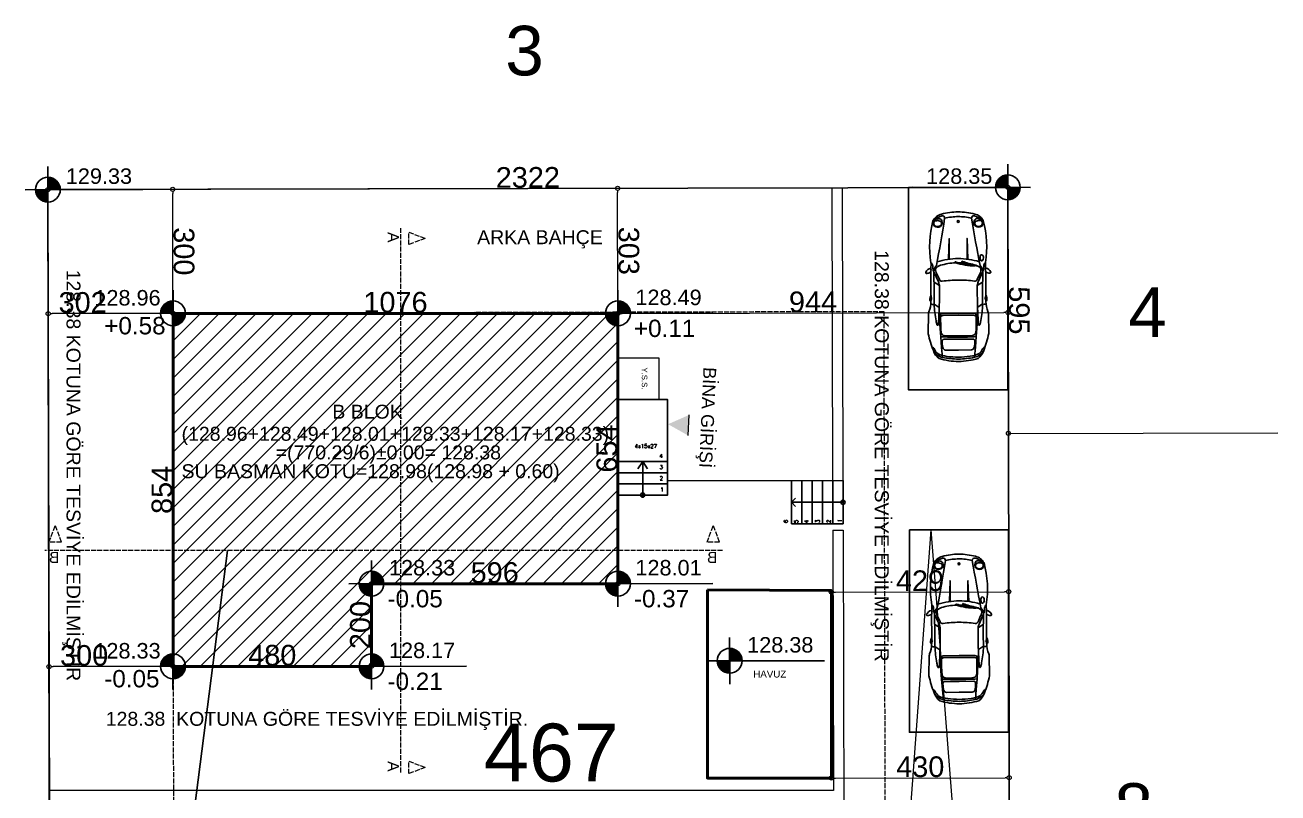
# Model space of a CAD drawing. Header units: millimetres. Extents: x 14753 to 45183, y 5640 to 19518.
# Drawn here: x 16550 to 17307, y 11608 to 12072 of the extents above; entities that cross this region are included whole.
import ezdxf

# ---------------------------------------------------------------- set-up
doc = ezdxf.new("R2010")
doc.units = ezdxf.units.MM
doc.linetypes.add('ACAD_ISO02W100', pattern=[15, 12, -3])
for name, color, linetype, lineweight in [('ADANO', 151, 'Continuous', 0), ('Duvar', 1, 'Continuous', 50), ('İMARSINIRI', 7, 'Continuous', 0), ('k duvar', 255, 'Continuous', 50), ('k ic olcu', 254, 'Continuous', 18), ('k kot', 31, 'Continuous', 20), ('k merdiven', 41, 'Continuous', 25), ('k tarama', 252, 'Continuous', 9), ('k yazi', 253, 'Continuous', 15), ('kesiklii çizgi', 244, 'ACAD_ISO02W100', 5), ('NKOT', 1, 'Continuous', 0), ('PARSEL_NO', 1, 'Continuous', 0), ('PARSELNOKTA', 30, 'Continuous', 0), ('RÖP_KESINLIHKAB', 6, 'Continuous', 0), ('SEMBOL', 1, 'Continuous', 0), ('TEF.', 252, 'Continuous', 9), ('YAZI_PARSEL_NO', 13, 'Continuous', 0)]:
    doc.layers.add(name, color=color, linetype=linetype, lineweight=lineweight)
for name, color, linetype in [('Dış Ölçü', 3, 'Continuous'), ('KADAS', 1, 'Continuous'), ('merdivenn', 20, 'Continuous'), ('Standart', 7, 'Continuous'), ('tefriş', 140, 'Continuous'), ('YAzı', 7, 'Continuous')]:
    doc.layers.add(name, color=color, linetype=linetype)
doc.styles.add('OLCU', font='romans.shx')
doc.styles.get("Standard").update_dxf_attribs({"font": 'arial.ttf'})
doc.styles.add('TXT', font='arial.ttf')
doc.dimstyles.new('Copy of VAZİYET', dxfattribs={"dimtxt": 50, "dimasz": 10, "dimexe": 1.25, "dimexo": 0.625, "dimgap": 1, "dimtad": 1, "dimdec": 0, "dimtxsty": 'TXT', "dimblk": 'DOTBLANK', "dimcen": 10, "dimadec": 0, "dimazin": 0, "dimtfac": 1, "dimtdec": 0, "dimtmove": 0, "dimatfit": 3, "dimldrblk": 'DOTBLANK', "dimfxl": 1, "dimarcsym": 0})

# ---------------------------------------------------------------- blocks, each defined once
blk = doc.blocks.new('GHFJ')
at = {"layer": 'KADAS', "ltscale": 50}
h = blk.add_hatch(color=6, dxfattribs=at)
h.dxf.hatch_style = 1
h.paths.add_polyline_path([(253583.5, 29982), (253613.5, 29982, 0.414936), (253583.5, 30012.1)])
h = blk.add_hatch(color=6, dxfattribs=at)
h.dxf.hatch_style = 1
h.paths.add_polyline_path([(253553.5, 29982.1, 0.414001), (253583.5, 29952.1), (253583.5, 29982)])
at = {"layer": 'KADAS', "color": 6, "ltscale": 50}
for p, q in [((253583.5, 30038.4), (253583.5, 29925.8)), ((253528.5, 29982.1), (253813, 29981.8))]:
    blk.add_line(p, q, dxfattribs=at)
blk.add_circle((253583.5, 29982.1), 30, dxfattribs=at)
blk = doc.blocks.new('_DOTBLANK')
at = {"color": 0, "linetype": 'ByBlock'}
blk.add_line((-0.5, 0), (-1, 0), dxfattribs=at)
blk.add_circle((0, 0), 0.5, dxfattribs=at)
blk = doc.blocks.new('*D756')
at = {"layer": 'Defpoints', "color": 0, "transparency": 16777216}
for p in [(5666.5, 15043.2), (7988.2, 15048.7), (7988.2, 15048.7)]:
    blk.add_point(p, dxfattribs=at)
at = {"layer": 'k ic olcu', "color": 0, "lineweight": -2, "transparency": 16777216}
for p, q in [((5666.5, 15042.6), (5666.5, 15042)), ((5676.5, 15043.2), (7978.2, 15048.7)), ((7988.2, 15048.1), (7988.2, 15047.4))]:
    blk.add_line(p, q, dxfattribs=at)
at = {"layer": 'k ic olcu', "color": 0, "lineweight": -2, "transparency": 16777216, "xscale": 10, "yscale": 10, "zscale": 10}
for p, rotation in [((5666.5, 15043.2), 180.1348984614891), ((7988.2, 15048.7), 0.1348984614891034)]:
    blk.add_blockref('_DOTBLANK', p, dxfattribs=dict(at, rotation=rotation))
at = {"layer": 'k ic olcu', "color": 0, "transparency": 16777216, "insert": (6827.3, 15072.5), "char_height": 50, "attachment_point": 5, "rotation": 0.1349, "style": 'TXT'}
blk.add_mtext('2322', dxfattribs=at)
blk = doc.blocks.new('*D786')
at = {"layer": 'Defpoints', "color": 0, "transparency": 16777216}
for p in [(5666.5, 15043.2), (5673.8, 11908.2), (5673.8, 11908.2)]:
    blk.add_point(p, dxfattribs=at)
at = {"layer": 'k ic olcu', "color": 0, "lineweight": -2, "transparency": 16777216}
for p, q in [((5665.8, 15043.2), (5665.2, 15043.2)), ((5666.5, 15033.2), (5673.8, 11918.2)), ((5673.2, 11908.2), (5672.5, 11908.2))]:
    blk.add_line(p, q, dxfattribs=at)
at = {"layer": 'k ic olcu', "color": 0, "lineweight": -2, "transparency": 16777216, "xscale": 10, "yscale": 10, "zscale": 10}
for p, rotation in [((5666.5, 15043.2), 90.13376459723236), ((5673.8, 11908.2), 270.1337645972324)]:
    blk.add_blockref('_DOTBLANK', p, dxfattribs=dict(at, rotation=rotation))
at = {"layer": 'k ic olcu', "color": 0, "transparency": 16777216, "insert": (5696.7, 13475.8), "char_height": 50, "attachment_point": 5, "rotation": 270.1338, "style": 'TXT'}
blk.add_mtext('3135', dxfattribs=at)
blk = doc.blocks.new('*D787')
at = {"layer": 'Defpoints', "color": 0, "transparency": 16777216}
for p in [(7989.6, 14453.5), (7995.4, 11719.6), (7995.4, 11719.6)]:
    blk.add_point(p, dxfattribs=at)
at = {"layer": 'k ic olcu', "color": 0, "lineweight": -2, "transparency": 16777216}
for p, q in [((7989.6, 14443.5), (7995.4, 11729.6)), ((7990.2, 14453.5), (7990.9, 14453.5)), ((7996, 11719.6), (7996.7, 11719.6))]:
    blk.add_line(p, q, dxfattribs=at)
at = {"layer": 'k ic olcu', "color": 0, "lineweight": -2, "transparency": 16777216, "xscale": 10, "yscale": 10, "zscale": 10}
for p, rotation in [((7989.6, 14453.5), 90.12163422058865), ((7995.4, 11719.6), 270.1216342205886)]:
    blk.add_blockref('_DOTBLANK', p, dxfattribs=dict(at, rotation=rotation))
at = {"layer": 'k ic olcu', "color": 0, "transparency": 16777216, "insert": (8019.1, 13086.6), "char_height": 50, "attachment_point": 5, "rotation": 270.1216, "style": 'TXT'}
blk.add_mtext('2734', dxfattribs=at)
blk = doc.blocks.new('*D788')
at = {"layer": 'Defpoints', "color": 0, "transparency": 16777216}
for p in [(7988.2, 15048.7), (7988.2, 15048.7), (7989.6, 14453.5)]:
    blk.add_point(p, dxfattribs=at)
at = {"layer": 'k ic olcu', "color": 0, "lineweight": -2, "transparency": 16777216}
for p, q in [((7989.6, 14463.5), (7988.3, 15038.7)), ((7988.9, 15048.7), (7989.5, 15048.7)), ((7990.2, 14453.5), (7990.9, 14453.5))]:
    blk.add_line(p, q, dxfattribs=at)
at = {"layer": 'k ic olcu', "color": 0, "lineweight": -2, "transparency": 16777216, "xscale": 10, "yscale": 10, "zscale": 10}
for p, rotation in [((7988.2, 15048.7), 90.13264777066036), ((7989.6, 14453.5), 270.1326477706604)]:
    blk.add_blockref('_DOTBLANK', p, dxfattribs=dict(at, rotation=rotation))
at = {"layer": 'k ic olcu', "color": 0, "transparency": 16777216, "insert": (8015.5, 14751.2), "char_height": 50, "attachment_point": 5, "rotation": 270.1326, "style": 'TXT'}
blk.add_mtext('595', dxfattribs=at)
blk = doc.blocks.new('*D763')
at = {"layer": 'Defpoints', "color": 0, "transparency": 16777216}
for p in [(7045.2, 14743.9), (7045.2, 14743.9), (7045.2, 14089.9)]:
    blk.add_point(p, dxfattribs=at)
at = {"layer": 'k ic olcu', "color": 0, "lineweight": -2, "transparency": 16777216}
for p, q in [((7045.2, 14099.9), (7045.2, 14733.9)), ((7045.8, 14743.9), (7046.4, 14743.9)), ((7045.8, 14089.9), (7046.4, 14089.9))]:
    blk.add_line(p, q, dxfattribs=at)
at = {"layer": 'k ic olcu', "color": 0, "lineweight": -2, "transparency": 16777216, "xscale": 10, "yscale": 10, "zscale": 10}
for p, rotation in [((7045.2, 14743.9), 90), ((7045.2, 14089.9), 270)]:
    blk.add_blockref('_DOTBLANK', p, dxfattribs=dict(at, rotation=rotation))
at = {"layer": 'k ic olcu', "color": 0, "transparency": 16777216, "insert": (7018.6, 14416.9), "char_height": 50, "attachment_point": 5, "rotation": 90, "style": 'TXT'}
blk.add_mtext('654', dxfattribs=at)
blk = doc.blocks.new('*D764')
at = {"layer": 'Defpoints', "color": 0, "transparency": 16777216}
for p in [(6449.2, 14089.9), (6449.2, 14089.9), (7045.2, 14089.9)]:
    blk.add_point(p, dxfattribs=at)
at = {"layer": 'k ic olcu', "color": 0, "lineweight": -2, "transparency": 16777216}
for p, q in [((6449.2, 14090.6), (6449.2, 14091.2)), ((7045.2, 14090.6), (7045.2, 14091.2)), ((7035.2, 14089.9), (6459.2, 14089.9))]:
    blk.add_line(p, q, dxfattribs=at)
at = {"layer": 'k ic olcu', "color": 0, "lineweight": -2, "transparency": 16777216, "xscale": 10, "yscale": 10, "zscale": 10, "rotation": 180}
blk.add_blockref('_DOTBLANK', (6449.2, 14089.9), dxfattribs=at)
at = {"layer": 'k ic olcu', "color": 0, "lineweight": -2, "transparency": 16777216, "xscale": 10, "yscale": 10, "zscale": 10}
blk.add_blockref('_DOTBLANK', (7045.2, 14089.9), dxfattribs=at)
at = {"layer": 'k ic olcu', "color": 0, "transparency": 16777216, "insert": (6747.2, 14116.5), "char_height": 50, "attachment_point": 5, "style": 'TXT'}
blk.add_mtext('596', dxfattribs=at)
blk = doc.blocks.new('*D765')
at = {"layer": 'Defpoints', "color": 0, "transparency": 16777216}
for p in [(6449.2, 14089.9), (6449.2, 14089.9), (6449.2, 13889.9)]:
    blk.add_point(p, dxfattribs=at)
at = {"layer": 'k ic olcu', "color": 0, "lineweight": -2, "transparency": 16777216}
for p, q in [((6449.2, 13899.9), (6449.2, 14079.9)), ((6449.8, 14089.9), (6450.4, 14089.9)), ((6449.8, 13889.9), (6450.4, 13889.9))]:
    blk.add_line(p, q, dxfattribs=at)
at = {"layer": 'k ic olcu', "color": 0, "lineweight": -2, "transparency": 16777216, "xscale": 10, "yscale": 10, "zscale": 10}
for p, rotation in [((6449.2, 14089.9), 90), ((6449.2, 13889.9), 270)]:
    blk.add_blockref('_DOTBLANK', p, dxfattribs=dict(at, rotation=rotation))
at = {"layer": 'k ic olcu', "color": 0, "transparency": 16777216, "insert": (6422.6, 13989.9), "char_height": 50, "attachment_point": 5, "rotation": 90, "style": 'TXT'}
blk.add_mtext('200', dxfattribs=at)
blk = doc.blocks.new('*D766')
at = {"layer": 'Defpoints', "color": 0, "transparency": 16777216}
for p in [(5969.2, 13889.9), (6449.2, 13889.9), (6449.2, 13889.9)]:
    blk.add_point(p, dxfattribs=at)
at = {"layer": 'k ic olcu', "color": 0, "lineweight": -2, "transparency": 16777216}
for p, q in [((5969.2, 13890.6), (5969.2, 13891.2)), ((5979.2, 13889.9), (6439.2, 13889.9)), ((6449.2, 13890.6), (6449.2, 13891.2))]:
    blk.add_line(p, q, dxfattribs=at)
at = {"layer": 'k ic olcu', "color": 0, "lineweight": -2, "transparency": 16777216, "xscale": 10, "yscale": 10, "zscale": 10, "rotation": 180}
blk.add_blockref('_DOTBLANK', (5969.2, 13889.9), dxfattribs=at)
at = {"layer": 'k ic olcu', "color": 0, "lineweight": -2, "transparency": 16777216, "xscale": 10, "yscale": 10, "zscale": 10}
blk.add_blockref('_DOTBLANK', (6449.2, 13889.9), dxfattribs=at)
at = {"layer": 'k ic olcu', "color": 0, "transparency": 16777216, "insert": (6209.2, 13916.5), "char_height": 50, "attachment_point": 5, "style": 'TXT'}
blk.add_mtext('480', dxfattribs=at)
blk = doc.blocks.new('*D767')
at = {"layer": 'Defpoints', "color": 0, "transparency": 16777216}
for p in [(5969.2, 14743.9), (5969.2, 14743.9), (5969.2, 13889.9)]:
    blk.add_point(p, dxfattribs=at)
at = {"layer": 'k ic olcu', "color": 0, "lineweight": -2, "transparency": 16777216}
for p, q in [((5969.2, 13899.9), (5969.2, 14733.9)), ((5969.8, 14743.9), (5970.4, 14743.9)), ((5969.8, 13889.9), (5970.4, 13889.9))]:
    blk.add_line(p, q, dxfattribs=at)
at = {"layer": 'k ic olcu', "color": 0, "lineweight": -2, "transparency": 16777216, "xscale": 10, "yscale": 10, "zscale": 10}
for p, rotation in [((5969.2, 14743.9), 90), ((5969.2, 13889.9), 270)]:
    blk.add_blockref('_DOTBLANK', p, dxfattribs=dict(at, rotation=rotation))
at = {"layer": 'k ic olcu', "color": 0, "transparency": 16777216, "insert": (5942.6, 14316.9), "char_height": 50, "attachment_point": 5, "rotation": 90, "style": 'TXT'}
blk.add_mtext('854', dxfattribs=at)
blk = doc.blocks.new('*D768')
at = {"layer": 'Defpoints', "color": 0, "transparency": 16777216}
for p in [(5969.2, 14743.9), (7045.2, 14743.9), (7045.2, 14743.9)]:
    blk.add_point(p, dxfattribs=at)
at = {"layer": 'k ic olcu', "color": 0, "lineweight": -2, "transparency": 16777216}
for p, q in [((5969.2, 14744.6), (5969.2, 14745.2)), ((5979.2, 14743.9), (7035.2, 14743.9)), ((7045.2, 14744.6), (7045.2, 14745.2))]:
    blk.add_line(p, q, dxfattribs=at)
at = {"layer": 'k ic olcu', "color": 0, "lineweight": -2, "transparency": 16777216, "xscale": 10, "yscale": 10, "zscale": 10, "rotation": 180}
blk.add_blockref('_DOTBLANK', (5969.2, 14743.9), dxfattribs=at)
at = {"layer": 'k ic olcu', "color": 0, "lineweight": -2, "transparency": 16777216, "xscale": 10, "yscale": 10, "zscale": 10}
blk.add_blockref('_DOTBLANK', (7045.2, 14743.9), dxfattribs=at)
at = {"layer": 'k ic olcu', "color": 0, "transparency": 16777216, "insert": (6507.2, 14770.5), "char_height": 50, "attachment_point": 5, "style": 'TXT'}
blk.add_mtext('1076', dxfattribs=at)
blk = doc.blocks.new('*D769')
at = {"layer": 'Defpoints', "color": 0, "transparency": 16777216}
for p in [(7044.4, 15046.5), (7044.4, 15046.5), (7045.2, 14743.9)]:
    blk.add_point(p, dxfattribs=at)
at = {"layer": 'k ic olcu', "color": 0, "lineweight": -2, "transparency": 16777216}
for p, q in [((7045.1, 14753.9), (7044.5, 15036.5)), ((7045.1, 15046.5), (7045.7, 15046.5)), ((7045.8, 14743.9), (7046.4, 14743.9))]:
    blk.add_line(p, q, dxfattribs=at)
at = {"layer": 'k ic olcu', "color": 0, "lineweight": -2, "transparency": 16777216, "xscale": 10, "yscale": 10, "zscale": 10}
for p, rotation in [((7044.4, 15046.5), 90.13489846153826), ((7045.2, 14743.9), 270.1348984615383)]:
    blk.add_blockref('_DOTBLANK', p, dxfattribs=dict(at, rotation=rotation))
at = {"layer": 'k ic olcu', "color": 0, "transparency": 16777216, "insert": (7071.3, 14895.3), "char_height": 50, "attachment_point": 5, "rotation": 270.1349, "style": 'TXT'}
blk.add_mtext('303', dxfattribs=at)
blk = doc.blocks.new('*D770')
at = {"layer": 'Defpoints', "color": 0, "transparency": 16777216}
for p in [(5968.5, 15043.9), (5968.5, 15043.9), (5969.2, 14744)]:
    blk.add_point(p, dxfattribs=at)
at = {"layer": 'k ic olcu', "color": 0, "lineweight": -2, "transparency": 16777216}
for p, q in [((5969.1, 14754), (5968.5, 15033.9)), ((5969.1, 15043.9), (5969.7, 15043.9)), ((5969.8, 14744), (5970.4, 14744))]:
    blk.add_line(p, q, dxfattribs=at)
at = {"layer": 'k ic olcu', "color": 0, "lineweight": -2, "transparency": 16777216, "xscale": 10, "yscale": 10, "zscale": 10}
for p, rotation in [((5968.5, 15043.9), 90.13489846155305), ((5969.2, 14744), 270.1348984615531)]:
    blk.add_blockref('_DOTBLANK', p, dxfattribs=dict(at, rotation=rotation))
at = {"layer": 'k ic olcu', "color": 0, "transparency": 16777216, "insert": (5995.4, 14894), "char_height": 50, "attachment_point": 5, "rotation": 270.1349, "style": 'TXT'}
blk.add_mtext('300', dxfattribs=at)
blk = doc.blocks.new('*D771')
at = {"layer": 'Defpoints', "color": 0, "transparency": 16777216}
for p in [(5667.2, 14743.3), (5667.2, 14743.3), (5969.2, 14744)]:
    blk.add_point(p, dxfattribs=at)
at = {"layer": 'k ic olcu', "color": 0, "lineweight": -2, "transparency": 16777216}
for p, q in [((5667.2, 14743.9), (5667.2, 14744.5)), ((5959.2, 14744), (5677.2, 14743.3)), ((5969.2, 14744.6), (5969.2, 14745.2))]:
    blk.add_line(p, q, dxfattribs=at)
at = {"layer": 'k ic olcu', "color": 0, "lineweight": -2, "transparency": 16777216, "xscale": 10, "yscale": 10, "zscale": 10}
for p, rotation in [((5667.2, 14743.3), 180.1337645970472), ((5969.2, 14744), 0.1337645970471879)]:
    blk.add_blockref('_DOTBLANK', p, dxfattribs=dict(at, rotation=rotation))
at = {"layer": 'k ic olcu', "color": 0, "transparency": 16777216, "insert": (5750.6, 14770), "char_height": 50, "attachment_point": 5, "rotation": 0.1338, "style": 'TXT'}
blk.add_mtext('302', dxfattribs=at)
blk = doc.blocks.new('*D772')
at = {"layer": 'Defpoints', "color": 0, "transparency": 16777216}
for p in [(5669.2, 13889.2), (5669.2, 13889.2), (5969.2, 13889.9)]:
    blk.add_point(p, dxfattribs=at)
at = {"layer": 'k ic olcu', "color": 0, "lineweight": -2, "transparency": 16777216}
for p, q in [((5669.2, 13889.9), (5669.2, 13890.5)), ((5959.2, 13889.9), (5679.2, 13889.3)), ((5969.2, 13890.6), (5969.2, 13891.2))]:
    blk.add_line(p, q, dxfattribs=at)
at = {"layer": 'k ic olcu', "color": 0, "lineweight": -2, "transparency": 16777216, "xscale": 10, "yscale": 10, "zscale": 10}
for p, rotation in [((5669.2, 13889.2), 180.1337645974214), ((5969.2, 13889.9), 0.1337645974214485)]:
    blk.add_blockref('_DOTBLANK', p, dxfattribs=dict(at, rotation=rotation))
at = {"layer": 'k ic olcu', "color": 0, "transparency": 16777216, "insert": (5754.2, 13916), "char_height": 50, "attachment_point": 5, "rotation": 0.1338, "style": 'TXT'}
blk.add_mtext('300', dxfattribs=at)
blk = doc.blocks.new('*D773')
at = {"layer": 'Defpoints', "color": 0, "transparency": 16777216}
for p in [(7045.2, 14743.9), (7988.9, 14746.1), (7988.9, 14746.1)]:
    blk.add_point(p, dxfattribs=at)
at = {"layer": 'k ic olcu', "color": 0, "lineweight": -2, "transparency": 16777216}
for p, q in [((7045.2, 14744.5), (7045.2, 14745.1)), ((7055.2, 14743.9), (7978.9, 14746)), ((7988.9, 14746.7), (7988.9, 14747.3))]:
    blk.add_line(p, q, dxfattribs=at)
at = {"layer": 'k ic olcu', "color": 0, "lineweight": -2, "transparency": 16777216, "xscale": 10, "yscale": 10, "zscale": 10}
for p, rotation in [((7045.2, 14743.9), 180.1326477705948), ((7988.9, 14746.1), 0.1326477705948265)]:
    blk.add_blockref('_DOTBLANK', p, dxfattribs=dict(at, rotation=rotation))
at = {"layer": 'k ic olcu', "color": 0, "transparency": 16777216, "insert": (7517, 14771.5), "char_height": 50, "attachment_point": 5, "rotation": 0.1326, "style": 'TXT'}
blk.add_mtext('944', dxfattribs=at)
blk = doc.blocks.new('KESİT')
at = {"layer": 'kesiklii çizgi', "color": 3}
for p, q in [((381040, 4552600), (381000, 4552585)), ((381060, 4552610), (381060, 4551290)), ((381000, 4552585), (381040, 4552570)), ((380303.5, 4551890), (380288.5, 4551850)), ((380318.5, 4551850), (380303.5, 4551890)), ((381895, 4551890), (381880, 4551850)), ((381910, 4551850), (381895, 4551890)), ((380281.1, 4551829.5), (381920, 4551829.5)), ((381040, 4551320), (381000, 4551305)), ((381000, 4551305), (381040, 4551290))]:
    blk.add_line(p, q, dxfattribs=at)
for points in [[(381040, 4552570), (381040, 4552600)], [(380288.5, 4551850), (380318.5, 4551850)], [(381880, 4551850), (381910, 4551850)], [(381040, 4551290), (381040, 4551320)]]:
    blk.add_lwpolyline(points, dxfattribs=at)
for p in [(381090.5, 4552575), (381090.5, 4551295)]:
    blk.add_text('A', height=27, rotation=90, dxfattribs=at).set_placement(p)
for p in [(380293.5, 4551799.5), (381885, 4551799.5)]:
    blk.add_text('B', height=27, dxfattribs=at).set_placement(p)
blk = doc.blocks.new('*D780')
at = {"layer": 'Defpoints', "color": 0, "transparency": 16777216}
for p in [(7561.5, 13619.7), (7991.4, 13620.6), (7991.4, 13620.6)]:
    blk.add_point(p, dxfattribs=at)
at = {"layer": 'k ic olcu', "color": 0, "lineweight": -2, "transparency": 16777216}
for p, q in [((7561.5, 13619), (7561.5, 13618.4)), ((7571.5, 13619.7), (7981.4, 13620.6)), ((7991.4, 13620), (7991.4, 13619.3))]:
    blk.add_line(p, q, dxfattribs=at)
at = {"layer": 'k ic olcu', "color": 0, "lineweight": -2, "transparency": 16777216, "xscale": 10, "yscale": 10, "zscale": 10}
for p, rotation in [((7561.5, 13619.7), 180.1216342206567), ((7991.4, 13620.6), 0.1216342206566711)]:
    blk.add_blockref('_DOTBLANK', p, dxfattribs=dict(at, rotation=rotation))
at = {"layer": 'k ic olcu', "color": 0, "transparency": 16777216, "insert": (7776.4, 13646.7), "char_height": 50, "attachment_point": 5, "rotation": 0.1216, "style": 'TXT'}
blk.add_mtext('430', dxfattribs=at)
blk = doc.blocks.new('VAZAR')
at = {"layer": 'tefriş'}
for points in [[(0, -151.5, 0.073985), (61.5, -142, 0.153936), (79.3, -117.2, 0.035069), (95.5, -63.7), (94.5, -0.2, 0.080758), (93, 5.6, -0.111291), (86.9, 37.3, 0.222022), (89.8, 42.4, 0.155977), (86.4, 57.3), (86.4, 130.2, 0.115278), (99.5, 126.2, 0.541385), (102.1, 129.6, 0.273922), (86.4, 142.6, -0.044974), (85.9, 160, 0.105774), (79.2, 291.9, 0.212201), (52.4, 312.8, 0.055723), (0, 320, 0.055723), (-52.4, 312.8, 0.212201), (-79.2, 291.9, 0.105774), (-85.9, 160, -0.044974), (-86.4, 142.6, 0.273922), (-102.1, 129.6, 0.541385), (-99.5, 126.2, 0.115278), (-86.4, 130.2), (-86.4, 57.3, 0.155977), (-89.8, 42.4, 0.222022), (-86.9, 37.3, -0.111291), (-93, 5.6, 0.080758), (-94.5, -0.2), (-95.5, -63.7, 0.035069), (-79.3, -117.2, 0.153936), (-61.5, -142, 0.073985)], [(-55.7, 274.2, -0.318262), (-74.3, 275, -0.336631), (-78, 288.9, -0.107863), (-69, 296.6, -0.176217), (-57.7, 298.2, -0.204198), (-52.5, 294.7, -0.234058), (-51, 280, -0.162353)], [(-54.9, 277.2, -0.163341), (-64.1, 273.4, -0.213722), (-73.4, 276.8, -0.243766), (-76.6, 286.4, -0.291481), (-72.1, 291.4, -0.158425), (-57.1, 290.8, -0.556548)], [(55.7, 274.2, 0.318262), (74.3, 275, 0.336631), (78, 288.9, 0.107863), (69, 296.6, 0.176217), (57.7, 298.2, 0.204198), (52.5, 294.7, 0.234058), (51, 280, 0.162353)], [(54.9, 277.2, 0.163341), (64.1, 273.4, 0.213722), (73.4, 276.8, 0.243766), (76.6, 286.4, 0.291481), (72.1, 291.4, 0.158425), (57.1, 290.8, 0.556548)], [(-74.3, 165.6, 0.383263), (-71.2, 166.7, 0.054412), (-69.2, 173.4, 0.109062), (-69.4, 181.1, 0.400423), (-74.8, 184.6, 0.320332), (-79.1, 178.3, 0.05979), (-78.7, 170.1, 0.197788)], [(-12.3, 161.8, -0.043566), (-57.8, 149.2, -0.084927), (-50.5, 152.3, 0.037508), (-13.7, 163.6, -1.353737)], [(-53.4, 149.1, 0.066931), (9.5, 159.3, 1.115799), (8.2, 162.3, -0.036962), (-34.3, 152.8, 0.02456)], [(0, 0), (-50.2, 0, 0.388823), (-56, -4.7), (-55.6, -52, 0.078172), (-53.2, -63.7, 0.196108), (-49.2, -68, 0.096829), (-30.4, -71.1), (0, -71.1), (30.4, -71.1, 0.096829), (49.2, -68, 0.196108), (53.2, -63.7, 0.078172), (55.6, -52), (56, -4.7, 0.388823), (50.2, 0)], [(0, -81), (-45.6, -81, 0.407574), (-51.4, -87.6), (-51.3, -96.4, 0.03281), (-49.7, -107, 0.311096), (-40.7, -115.4), (0, -115.4), (40.7, -115.4, 0.311096), (49.7, -107, 0.03281), (51.3, -96.4), (51.4, -87.6, 0.407574), (45.6, -81)]]:
    blk.add_lwpolyline(points, format="xyb", close=True, dxfattribs=at)
for points in [[(-79.2, 291.9, -0.101535), (-51.2, 307.1, -0.52292), (-42.3, 300.1, -0.007101), (-68.6, 150.9, 0.204495), (-76.9, 131.4), (-76.1, 67.2), (-76.4, 28.4, 0.038718), (-70.4, -22.9, 0.010841), (-67.6, -35.6, 0.648), (-63.4, -36.4, 0.015753), (-60.9, 5.9, 0.014486), (-59.8, 87.7, 0.071916), (-62.9, 99.3), (-76.9, 131.4)], [(-42.3, 300.1, -0.051873), (0, 304.9, -0.051873), (42.3, 300.1)], [(79.2, 291.9, 0.101535), (51.2, 307.1, 0.52292), (42.3, 300.1, 0.007101), (68.6, 150.9, -0.204495), (76.9, 131.4), (76.1, 67.2), (76.4, 28.4, -0.038718), (70.4, -22.9, -0.010841), (67.6, -35.6, -0.648), (63.4, -36.4, -0.015753), (60.9, 5.9, -0.014486), (59.8, 87.7, -0.071916), (62.9, 99.3), (76.9, 131.4)], [(-85.9, 160, -0.242846), (-80.4, 148.9, 0.066443), (-78.6, 134.2, -0.284222), (-76.9, 131.4, -0.284222)], [(-33.9, 156.6, 0.031083), (-55.6, 151.6, 0.14503), (-70.8, 141.6, 0.190771), (-67.9, 124.8), (-59.7, 106.7, 0.400838), (-50.6, 101.6, -0.031829), (0, 105.1, -0.031829), (50.6, 101.6, 0.400838), (59.7, 106.7), (67.9, 124.8, 0.190771), (70.8, 141.6, 0.14503), (55.6, 151.6, 0.06672), (8.6, 159.1)], [(-66.4, 162.5, -0.070312), (0, 172.9, -0.070312), (66.4, 162.5)], [(-3, 159.1, 0.027717), (-22.8, 158.2, 0.14503)], [(85.9, 160, 0.242846), (80.4, 148.9, -0.066443), (78.6, 134.2, 0.284222), (76.9, 131.4, 0.284222)], [(-76.4, 28.4, -0.192613), (-87, 30.2, -0.192613)], [(-60.5, 19.4), (-59.6, -17.7), (-57.6, -48), (-55.9, -73.4, 0.016855), (0, -74.9, 0.016855), (55.9, -73.4), (57.6, -48), (59.6, -17.7), (60.5, 19.4)], [(76.4, 28.4, 0.192613), (87, 30.2, 0.192613)], [(-56, -10.7, -0.278411), (-47.9, -6.1), (0, -6.1), (47.9, -6.1, -0.278411), (56, -10.7)], [(-83.4, -106.1, -0.178742), (-75.7, -112.3, 0.128631), (-64.7, -127.1, 0.089194), (-36.7, -135.2, 0.036776), (0, -137.6, 0.036776), (36.7, -135.2, 0.089194), (64.7, -127.1, 0.128631), (75.7, -112.3, -0.178742), (83.4, -106.1)], [(79.3, -117.2, -0.211518), (50.4, -138.5, -0.047818), (0, -143.9, -0.047818), (-50.4, -138.5, -0.211518), (-79.3, -117.2, -0.211518)]]:
    blk.add_lwpolyline(points, format="xyb", dxfattribs=at)
for points in [[(-28.1, 170.8), (-28.1, 235.9), (-30.4, 170.5)], [(28.1, 170.8), (28.1, 235.9), (30.4, 170.5)], [(-59.8, 87.7), (-76.5, 98.5)], [(59.8, 87.7), (76.5, 98.5)], [(-60.9, 19), (-76.4, 29.5)], [(60.9, 19), (76.4, 29.5)], [(-50.4, -138.5), (-53.2, -106.9), (-55.9, -73.4)], [(50.4, -138.5), (53.2, -106.9), (55.9, -73.4)]]:
    blk.add_lwpolyline(points, dxfattribs=at)
blk.add_circle((-0.2, 289.5), 2.95, dxfattribs=at)
for centre, radius, start, end in [((-119.1, 136.4), 33.3, 349.298, 10.702), ((119.1, 136.4), 33.3, 169.298, 190.702), ((-80.6, 46.6), 6.88, 139.4755, 216.66), ((-148.5, 48.9), 62.7, 349.3013, 354.1004), ((-148.5, 48.9), 62.7, 1.9386, 7.6657), ((-91.1, 47), 6.67, 318.0423, 38.0932), ((91.1, 47), 6.67, 141.9068, 221.9577), ((148.5, 48.9), 62.7, 172.3343, 178.0614), ((80.6, 46.6), 6.88, 323.34, 40.5245), ((148.5, 48.9), 62.7, 185.8996, 190.6987)]:
    blk.add_arc(centre, radius, start, end, dxfattribs=at)
blk = doc.blocks.new('*D783')
at = {"layer": 'Defpoints', "color": 0, "transparency": 16777216}
for p in [(7561.5, 14069.7), (7990.1, 14070.6), (7990.1, 14070.6)]:
    blk.add_point(p, dxfattribs=at)
at = {"layer": 'k ic olcu', "color": 0, "lineweight": -2, "transparency": 16777216}
for p, q in [((7561.5, 14070.3), (7561.5, 14070.9)), ((7571.5, 14069.7), (7980.1, 14070.6)), ((7990.1, 14071.2), (7990.1, 14071.8))]:
    blk.add_line(p, q, dxfattribs=at)
at = {"layer": 'k ic olcu', "color": 0, "lineweight": -2, "transparency": 16777216, "xscale": 10, "yscale": 10, "zscale": 10}
for p, rotation in [((7561.5, 14069.7), 180.1216342205716), ((7990.1, 14070.6), 0.121634220571534)]:
    blk.add_blockref('_DOTBLANK', p, dxfattribs=dict(at, rotation=rotation))
at = {"layer": 'k ic olcu', "color": 0, "transparency": 16777216, "insert": (7775.8, 14096.7), "char_height": 50, "attachment_point": 5, "rotation": 0.1216, "style": 'TXT'}
blk.add_mtext('429', dxfattribs=at)
blk = doc.blocks.new('İSKİ VAZİYET')
at = {"layer": 'k ic olcu'}
h = blk.add_hatch(color=0, dxfattribs=at)
h.dxf.hatch_style = 1
h.paths.add_polyline_path([(7166.5, 14475.8), (7215.2, 14448.3), (7217.7, 14498.3)])
at = {"layer": 'k tarama', "transparency": 33554559}
h = blk.add_hatch(dxfattribs=at)
h.set_pattern_fill('ANSI31', color=256, scale=10)
h.set_pattern_definition([(45, (-353628.72, -4527825.396), (-22.4506403, 22.4506403), [])])
h.paths.add_polyline_path([(5969.2, 14743.9), (5969.2, 14073.9), (5969.2, 13889.9), (6449.2, 13889.9), (6449.2, 14089.9), (7045.2, 14089.9), (7045.2, 14743.9)])
h.paths.add_polyline_path([(7593.9, 13294.4), (7593.9, 12624.4), (7593.9, 12440.4), (7113.9, 12440.4), (7113.9, 12640.4), (6517.9, 12640.4), (6517.9, 13294.4)])
at = {"layer": 'Duvar'}
blk.add_line((7561.5, 14073.4), (7261.5, 14074.7), dxfattribs=at)
for points in [[(5969.2, 14743.9, 0), (5969.2, 14073.9, 0), (5969.2, 13889.9, 0), (6449.2, 13889.9, 0), (6449.2, 14089.9, 0), (7045.2, 14089.9, 0), (7045.2, 14743.9, 0), (5969.2, 14743.9, 0)], [(7561.5, 14074.7, 0), (7561.5, 13619.7, 0), (7261.5, 13619.7, 0), (7261.5, 14074.7, 0)]]:
    blk.add_polyline3d(points, dxfattribs=at)
at = {"layer": 'Dış Ölçü'}
blk.add_line((5819.5, 11963.8, 0), (6100.9, 14170, 0), dxfattribs=at)
at = {"layer": 'İMARSINIRI'}
for p, q in [((5666.5, 15043.2), (7988.2, 15048.7)), ((5666.5, 15043.2), (5673.8, 11908.2)), ((7565, 14339.6), (7563.3, 15047.7)), ((7589.8, 14339.7), (7588.2, 15047.7)), ((7989.6, 14453.5), (7995.4, 11719.6)), ((7165.2, 14339.7), (7589.8, 14339.7)), ((7565.1, 14219.7), (7566.4, 13589.7)), ((7565.1, 14219.7), (7590.1, 14219.7)), ((7590.1, 14219.7), (7592.1, 13294.3)), ((7566.4, 13589.7), (5669.9, 13589.7)), ((7591.4, 13589.7), (7591.4, 13589.7))]:
    blk.add_line(p, q, dxfattribs=at)
at = {"layer": 'k duvar', "color": 7, "lineweight": -3}
for points in [[(7748.2, 15048.7), (7748.2, 14558.7), (7988.2, 14558.7), (7988.2, 15048.7)], [(7750.1, 14220.6), (7750.1, 13730.6), (7990.1, 13730.6), (7990.1, 14220.6)]]:
    blk.add_lwpolyline(points, close=True, dxfattribs=at)
at = {"layer": 'k merdiven'}
for p, q in [((7105.2, 14385.2), (7093.5, 14368)), ((7105.2, 14299.2), (7105.2, 14385.2)), ((7105.2, 14385.2), (7116.9, 14368)), ((7464.8, 14234.5), (7464.8, 14339.6)), ((7489.8, 14234.4), (7489.7, 14339.4)), ((7514.8, 14234.4), (7514.7, 14339.4)), ((7539.8, 14234.5), (7539.7, 14339.5)), ((7564.8, 14234.5), (7564.7, 14339.5)), ((7589.8, 14234.5), (7589.8, 14339.6)), ((7589.8, 14234.5), (7464.8, 14234.5))]:
    blk.add_line(p, q, dxfattribs=at)
blk.add_lwpolyline([(7045.2, 14535.2), (7165.2, 14535.2), (7165.2, 14385.2), (7045.2, 14385.2)], close=True, dxfattribs=at)
for points in [[(7165.2, 14385.2), (7165.2, 14358.2), (7045.2, 14358.2), (7045.2, 14385.2)], [(7165.2, 14358.2), (7165.2, 14331.2), (7045.2, 14331.2), (7045.2, 14358.2)], [(7165.2, 14331.2), (7165.2, 14304.2), (7045.2, 14304.2), (7045.2, 14331.2)], [(7464.7, 14287), (7474.8, 14296.7)], [(7589.7, 14287), (7464.7, 14287)], [(7464.7, 14287), (7474.5, 14276.8)]]:
    blk.add_lwpolyline(points, dxfattribs=at)
for centre in [(7105.2, 14304.2), (7589.7, 14287)]:
    blk.add_circle(centre, 5, dxfattribs=at)
at = {"layer": 'k tarama', "elevation": 0}
blk.add_lwpolyline([(7215.2, 14448.3), (7217.7, 14498.3)], dxfattribs=at)
at = {"layer": 'kesiklii çizgi'}
blk.add_lwpolyline([(7689.6, 14452.8), (7688.9, 14748), (5967.2, 14743.9), (5973.1, 12384.9), (7694.7, 12245)], close=True, dxfattribs=at)
at = {"layer": 'NKOT'}
for q in [(7620.3, 11750), (7995.4, 11719.6)]:
    blk.add_line((7802.1, 14220.2), q, dxfattribs=at)
at = {"layer": 'PARSELNOKTA'}
for p in [(5666.5, 15043.2), (7989.6, 14453.5)]:
    blk.add_point(p, dxfattribs=at)
at = {"layer": 'RÖP_KESINLIHKAB'}
for p, q in [((7988.2, 15048.7), (7989.6, 14453.5)), ((7989.6, 14453.5), (8641.5, 14455.1))]:
    blk.add_line(p, q, dxfattribs=at)
at = {"layer": 'SEMBOL'}
blk.add_lwpolyline([(7045.2, 14535.2), (7145.2, 14535.2), (7145.2, 14635.2), (7045.2, 14635.2)], close=True, dxfattribs=at)
at = {"layer": 'YAzı'}
blk.add_lwpolyline([(7989.6, 14453.5), (7988.2, 15048.7), (5666.5, 15043.2), (5673.8, 11908.2), (5673.8, 11908.2), (7995.4, 11719.6)], close=True, dxfattribs=at)
at = {"layer": 'KADAS', "rotation": 0.1238215090595924}
for p in [(-247851.6, -15486.8), (-246472.9, -15786.1), (-247068.9, -16440.1), (-246472.9, -16440.1), (-247068.9, -16640.1), (-246202.6, -16626.6)]:
    blk.add_blockref('GHFJ', p, dxfattribs=at)
at = {"layer": 'KADAS', "xscale": -1, "rotation": 359.8761784909404}
for p in [(261506.3, -15481.3), (259487.2, -15786.1), (259487.2, -16640.1)]:
    blk.add_blockref('GHFJ', p, dxfattribs=at)
at = {"layer": 'Standart', "xscale": -1}
blk.add_blockref('KESİT', (387579.2, -4537659.6), dxfattribs=at)
at = {"layer": 'TEF.', "lineweight": 18, "extrusion": (2.26005e-11, 5.76805e-14, -1), "xscale": 0.7679999999637104, "yscale": 0.7679999999637104, "zscale": -0.767999999963709, "rotation": 359.8077654556216}
for p in [(-7868.7, 14743.9, 0), (-7870.6, 13915.8, 0)]:
    blk.add_blockref('VAZAR', p, dxfattribs=at)
at = {"layer": 'ADANO'}
blk.add_text('467', height=140, dxfattribs=at).set_placement((6721.1, 13611.4))
at = {"layer": 'k ic olcu'}
blk.add_text('Y.S.S.', height=13.43, rotation=270, dxfattribs=at).set_placement((7102.9, 14613))
at = {"layer": 'k kot', "lineweight": 0}
for s, p in [('ARKA BAHÇE', (6704.7, 14911.3)), ('B BLOK', (6354.5, 14489.2)), ('(128.96+128.49+128.01+128.33+128.17+128.33)', (5989.8, 14435.7)), ('=(770.29/6)%%P0.00= 128.38', (6217.5, 14390.7)), ('SU BASMAN KOTU=128.98(128.98 + 0.60)', (5989.8, 14345.2)), ('128.38  KOTUNA GÖRE TESVİYE EDİLMİŞTİR.', (5806.4, 13746.1))]:
    blk.add_text(s, height=33.75, dxfattribs=at).set_placement(p)
for p in [(7666.5, 14896.8), (5711.6, 14849.6)]:
    blk.add_text('128.38 KOTUNA GÖRE TESVİYE EDİLMİŞTİR', height=33.75, rotation=270, dxfattribs=at).set_placement(p)
at = {"layer": 'k merdiven', "style": 'OLCU'}
for s, p in [('6', (7455.9, 14236.6)), ('5', (7480.9, 14236.4)), ('4', (7505.9, 14236.6)), ('3', (7532.9, 14237)), ('2', (7559.9, 14237)), ('1', (7586.9, 14238.4))]:
    blk.add_text(s, height=9.47, rotation=90, dxfattribs=at).set_placement(p)
at = {"layer": 'k yazi', "color": 0, "lineweight": 0}
blk.add_text(' HAVUZ', height=16.87, dxfattribs=at).set_placement((7366, 13862.9))
at = {"layer": 'merdivenn', "style": 'OLCU'}
for s, p in [('4x15x27', (7085.5, 14418.2)), ('4', (7145.6, 14394.2)), ('3', (7146, 14367.2)), ('2', (7146, 14340.2)), ('1', (7147.4, 14313.2))]:
    blk.add_text(s, height=9.47, dxfattribs=at).set_placement(p)
at = {"layer": 'NKOT'}
for s, p in [('129.33', (5709.9, 15057.2, 12933.2)), ('128.35', (7790.6, 15057.2, 12933.2)), ('128.96', (5779, 14762.9, 25126)), ('128.49', (7087.5, 14763.8)), ('128.33', (6491.5, 14109.8)), ('128.01', (7087.5, 14109.8)), ('128.33', (5779, 13908.9, 25126)), ('128.17', (6491.5, 13909.8)), ('128.38', (7357.8, 13923.3))]:
    blk.add_text(s, height=37.5, dxfattribs=at).set_placement(p)
at = {"layer": 'NKOT', "lineweight": 0}
for s, p in [('+0.58', (5802.8, 14693.1, 590.4)), ('+0.11', (7083.9, 14686.7, 590.4)), ('-0.05', (6487.9, 14032.7, 590.4)), ('-0.37', (7083.9, 14032.7, 590.4)), ('-0.05', (5802.8, 13839.1, 590.4)), ('-0.21', (6487.9, 13832.7, 590.4))]:
    blk.add_text(s, height=42, dxfattribs=at).set_placement(p)
at = {"layer": 'PARSEL_NO'}
for s, p in [('3', (6772.6, 15319.7)), ('4', (8279.6, 14687.1)), ('8', (8246.1, 13487.2))]:
    blk.add_text(s, height=120, dxfattribs=at).set_placement(p)
at = {"layer": 'YAZI_PARSEL_NO', "color": 255, "lineweight": 0}
blk.add_text('BİNA GİRİŞİ', height=31.13, rotation=267.5102, dxfattribs=at).set_placement((7252.1, 14614.4, 0))
at = {"layer": 'k ic olcu'}
for p1, p2, picture, middle in [((5666.5, 15043.2), (7988.2, 15048.7), '*D756', (6827.3, 15072.5)), ((5666.5, 15043.2), (5673.8, 11908.2), '*D786', (5696.7, 13475.8)), ((5969.2, 14744), (5968.5, 15043.9), '*D770', (5995.4, 14894)), ((7045.2, 14743.9), (7044.4, 15046.5), '*D769', (7071.3, 14895.3)), ((7989.6, 14453.5), (7988.2, 15048.7), '*D788', (8015.5, 14751.2)), ((5969.2, 14743.9), (7045.2, 14743.9), '*D768', (6507.2, 14770.5)), ((7045.2, 14743.9), (7988.9, 14746.1), '*D773', (7517, 14771.5)), ((5969.2, 13889.9), (5969.2, 14743.9), '*D767', (5942.6, 14316.9)), ((7045.2, 14089.9), (7045.2, 14743.9), '*D763', (7018.6, 14416.9)), ((7989.6, 14453.5), (7995.4, 11719.6), '*D787', (8019.1, 13086.6)), ((7045.2, 14089.9), (6449.2, 14089.9), '*D764', (6747.2, 14116.5)), ((7561.5, 14069.7), (7990.1, 14070.6), '*D783', (7775.8, 14096.7)), ((6449.2, 13889.9), (6449.2, 14089.9), '*D765', (6422.6, 13989.9)), ((5969.2, 13889.9), (6449.2, 13889.9), '*D766', (6209.2, 13916.5)), ((7561.5, 13619.7), (7991.4, 13620.6), '*D780', (7776.4, 13646.7))]:
    dim = blk.add_aligned_dim(p1=p1, p2=p2, distance=0, dimstyle='Copy of VAZİYET', dxfattribs=at)
    dim.commit()
    dim.dimension.update_dxf_attribs({"geometry": picture, "text_midpoint": middle})
for base, p1, p2, picture, middle in [((5667.2, 14743.3), (5969.2, 14744), (5667.2, 14743.3), '*D771', (5750.6, 14743.5)), ((5669.2, 13889.2), (5969.2, 13889.9), (5669.2, 13889.2), '*D772', (5754.3, 13889.4))]:
    dim = blk.add_linear_dim(base=base, p1=p1, p2=p2, angle=180.1338, dimstyle='Copy of VAZİYET', dxfattribs=at)
    dim.commit()
    dim.dimension.update_dxf_attribs({"geometry": picture, "text_midpoint": middle, "dimtype": 129})

msp = doc.modelspace()

# ---------------------------------------------------------------- block references
at = {"layer": 'k tarama', "xscale": 0.25, "yscale": 0.25, "zscale": 0.25}
msp.add_blockref('İSKİ VAZİYET', (15147.01, 8211.97, 0), dxfattribs=at)

doc.saveas('drawing.dxf')
